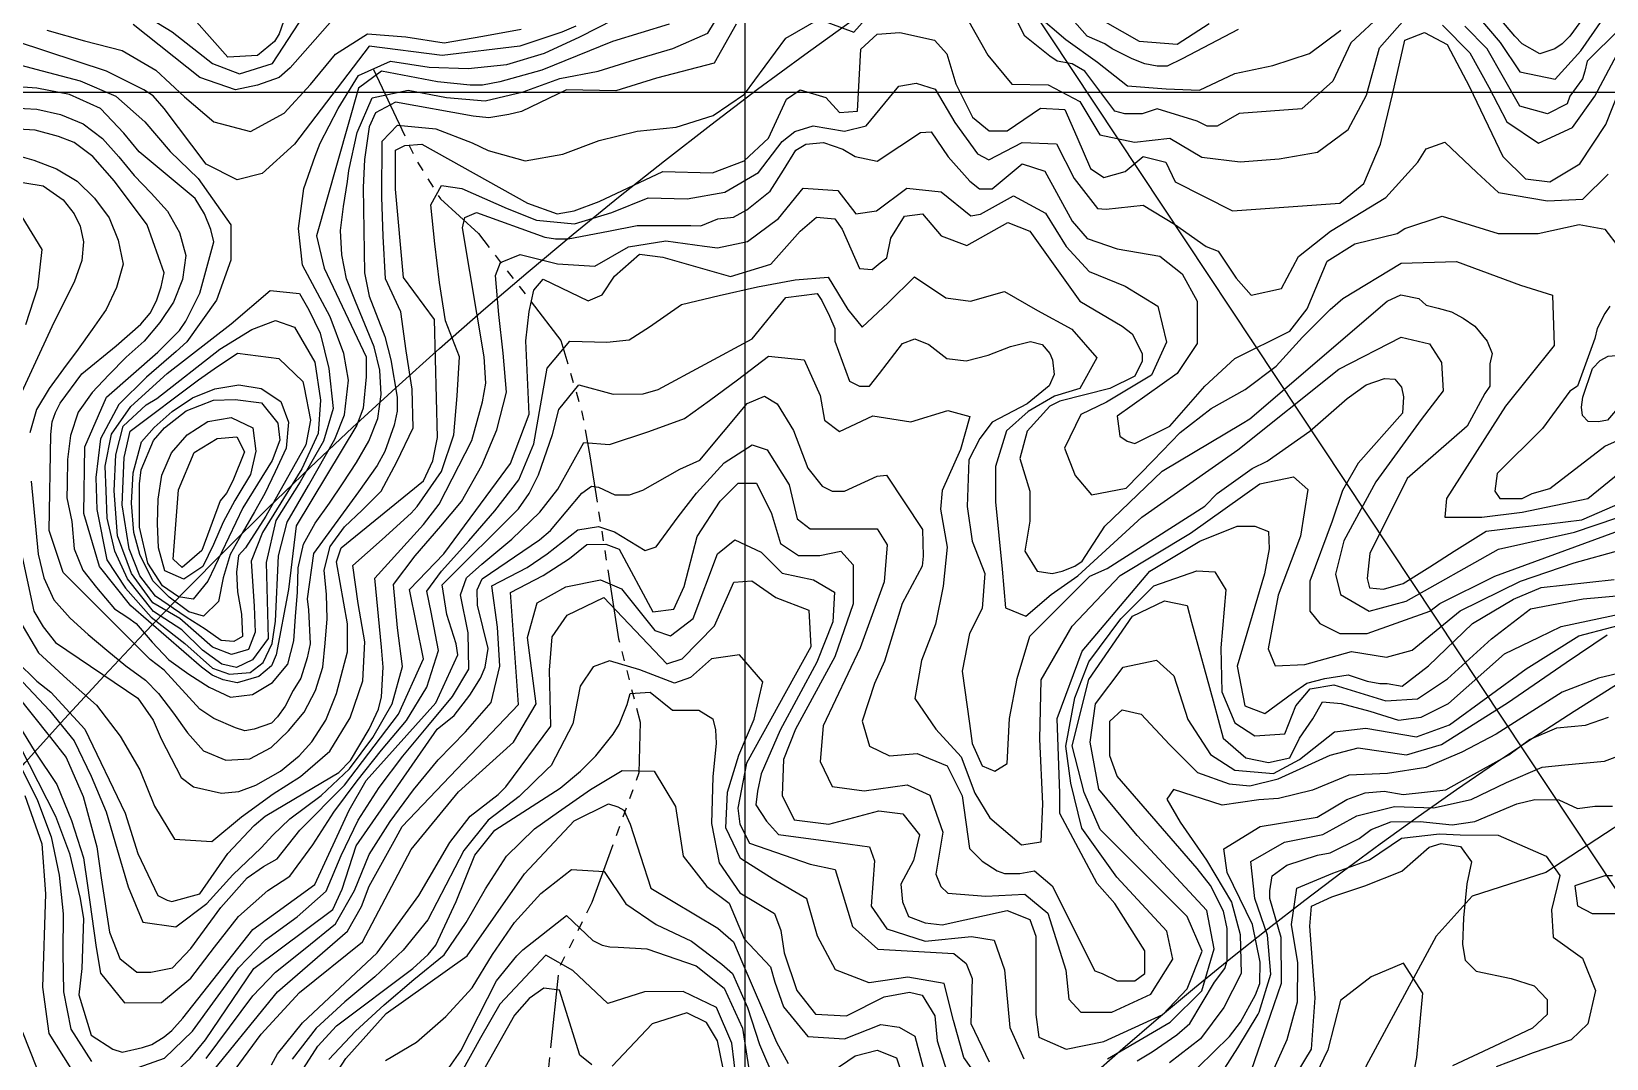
# Model space of a CAD drawing. Header units: millimetres. Extents: x 548366 to 1117317, y 7446967 to 14899125.
# Drawn here: x 550630 to 552242, y 7458426 to 7459477 of the extents above; entities that cross this region are included whole.
import ezdxf

# ---------------------------------------------------------------- set-up
doc = ezdxf.new("R2010")
doc.units = ezdxf.units.MM
doc.header["$MEASUREMENT"] = 0
doc.linetypes.add('RIO_PERIODICO', pattern=[5.8, 3, -0.4, 0.4, -0.4, 0.4, -0.4, 0.4, -0.4])
for name, color, linetype in [('CURVA_INTERMEDIÁRIA', 32, 'Continuous'), ('CURVA_MESTRA', 36, 'Continuous'), ('MALHA_TM', 8, 'Continuous'), ('RADIAIS', 222, 'Continuous'), ('RIO_PERIÓDICO', 4, 'RIO_PERIODICO'), ('RIO_PERMANENTE', 4, 'Continuous')]:
    doc.layers.add(name, color=color, linetype=linetype)

msp = doc.modelspace()

# ---------------------------------------------------------------- linework, layer by layer
at = {"layer": 'CURVA_INTERMEDIÁRIA'}
for points, elevation in [([(552013.2, 7459496.2), (551979.9, 7459465.4), (551961.6, 7459426.3), (551930, 7459398.1), (551865.9, 7459393.1), (551843.4, 7459380.2), (551833.1, 7459380.2), (551822.9, 7459385.3), (551782, 7459398.1), (551766.6, 7459393), (551748.7, 7459393), (551738.5, 7459395.5), (551707.8, 7459436.5), (551695, 7459444.1), (551679.6, 7459446.7), (551672, 7459451.8), (551646.4, 7459472.3), (551610, 7459544.6)], 520), ([(552237.4, 7459518.3), (552204.1, 7459472.3), (552196.4, 7459464.6), (552188.8, 7459459.5), (552173.4, 7459454.4), (552155.5, 7459464.6), (552147.8, 7459472.3), (552077.2, 7459555.9)], 540), ([(550610.7, 7459399.1), (550635.7, 7459397.5), (550660, 7459392), (550683.2, 7459382.7), (550702.8, 7459367.5), (550719.5, 7459348.9), (550735.4, 7459329.6), (550752.6, 7459311.5), (550769.6, 7459293.2), (550781.6, 7459271.4), (550788.2, 7459247.7), (550784.7, 7459223.2), (550775.5, 7459200), (550761.6, 7459179.4), (550745.6, 7459160.3), (550727, 7459143.6), (550709.6, 7459125.6), (550692.4, 7459107.5), (550678.1, 7459087.3), (550670.2, 7459063.6), (550667.2, 7459039), (550666.7, 7459013.7), (550666.5, 7458999.7), (550671.5, 7458975.6), (550674, 7458947.6), (550682.9, 7458925.7), (550696.7, 7458907.9), (550715.4, 7458886), (550729, 7458877.4), (550737.5, 7458871.1), (550753.9, 7458852.1), (550770.8, 7458833.9), (550791.2, 7458819.4), (550812.1, 7458805.8), (550834, 7458795.8), (550856.4, 7458798.4), (550876.9, 7458810.6), (550892.5, 7458829.5), (550898.6, 7458853.4), (550900.5, 7458878.3), (550902.4, 7458903.2), (550903.2, 7458928.2), (550908.5, 7458952.3), (550920.6, 7458974), (550935.3, 7458994.3), (550949.2, 7459015), (550962.8, 7459036), (550975.3, 7459057.6), (550984.5, 7459080.9), (550988, 7459105.5), (550986.7, 7459130.4), (550980.8, 7459154.5), (550971.5, 7459177.7), (550961.7, 7459200.7), (550952.5, 7459223.9), (550947.9, 7459248.4), (550946.6, 7459273.3), (550949.5, 7459298.1), (550953.5, 7459323.5), (550954.8, 7459334.9), (550963.5, 7459373.9), (550978.7, 7459409.3), (551015.5, 7459417), (551054.8, 7459409.7), (551094.5, 7459406.2), (551133.2, 7459415.3), (551170.7, 7459429.1), (551209.9, 7459436.6), (551248.1, 7459448.4), (551286.5, 7459459.8), (551322.2, 7459475.5), (551342.6, 7459509.5)], 530), ([(550740.1, 7459497.6), (550774.2, 7459476.8), (550815.4, 7459444.5), (550843.1, 7459433.8), (550876.8, 7459444.5), (550919.8, 7459510.5)], 590), ([(551864.9, 7459479.1), (551807.6, 7459449.3), (551792.2, 7459441.6), (551782, 7459441.6), (551769.2, 7459444.1), (551756.4, 7459449.3), (551735.9, 7459459.5), (551728.3, 7459464.6), (551710.3, 7459472.3), (551674.5, 7459513.2)], 540), ([(550630, 7459016.9), (550632.3, 7458992), (550634.6, 7458967.1), (550637, 7458942.2), (550643.1, 7458918), (550653, 7458895.3), (550669.8, 7458876.7), (550688.3, 7458859.9), (550707.5, 7458843.9), (550726.7, 7458827.9), (550746.8, 7458813), (550760.2, 7458799.3), (550775.5, 7458779.5), (550789.8, 7458759.1), (550806.3, 7458740.9), (550829.1, 7458731.2), (550853.7, 7458732.6), (550875.6, 7458744.1), (550893.4, 7458761.2), (550909.4, 7458780.3), (550920.8, 7458802.5), (550928.2, 7458826.3), (550930.8, 7458851.1), (550932.8, 7458875.9), (550932.1, 7458900.9), (550929.9, 7458925.7), (550936, 7458949.8), (550950.4, 7458970), (550968.5, 7458987.2), (550987.9, 7459006.5), (551004.2, 7459036.7), (551020.9, 7459071.3), (551019.8, 7459111), (551013.5, 7459150.4), (551008.1, 7459190), (550992.4, 7459224.1), (550990.1, 7459267.5), (550988.8, 7459307.4), (550989.1, 7459365), (551004.8, 7459381.1), (551044, 7459377.5), (551081.3, 7459363), (551097.5, 7459355.2), (551135.5, 7459344.6), (551173.8, 7459351.4), (551211.2, 7459365.5), (551250, 7459375), (551289.8, 7459379.2), (551327.8, 7459391.1), (551359.7, 7459413.1), (551402, 7459470.2), (551435.9, 7459489.8), (551471.7, 7459476.4), (551491.7, 7459498.8)], 510), ([(550953.6, 7459506.5), (550894.8, 7459439.8), (550883.6, 7459430.2), (550861.4, 7459422.3), (550839.1, 7459417.5), (550802.6, 7459430.2), (550734.3, 7459484.3)], 580), ([(551658.3, 7459494.9), (551688.6, 7459468.9), (551720.9, 7459445.7), (551751.7, 7459421.5), (551791.2, 7459418.4), (551825.4, 7459417.2), (551861.5, 7459434), (551900.4, 7459442.2), (551937.8, 7459454.7), (551969.8, 7459478.4)], 530), ([(552107, 7459496.3), (552132.9, 7459465.9), (552152.8, 7459435.8), (552189, 7459428.3), (552215.4, 7459457.3), (552237.9, 7459489.8)], 530), ([(551351.1, 7459484.7), (551328.6, 7459444.8), (551269.7, 7459429.5), (551228.1, 7459416.5), (551177.6, 7459417.5), (551131.5, 7459395.3), (551118.8, 7459392.1), (551098.2, 7459388.9), (551082.3, 7459390.5), (551002.8, 7459404.8), (550982.2, 7459393.7), (550975.8, 7459379.4), (550971, 7459346), (550969.5, 7459317.4), (550971, 7459230), (550975.8, 7459206.2), (550991.7, 7459164.8), (550998.1, 7459141), (551004.4, 7459102.9), (551004.4, 7459088.6), (551001.2, 7459074.3), (550991.7, 7459047.2), (550983.8, 7459032.9), (550964.7, 7459005.9), (550918.9, 7458942.8), (550912.2, 7458896.3), (550913.8, 7458885.1), (550915.4, 7458850.2), (550912.2, 7458835.9), (550905.9, 7458815.2), (550897.9, 7458802.5), (550890, 7458786.6), (550882, 7458775.5), (550875.7, 7458769.1), (550858.2, 7458762.8), (550848.7, 7458761.2), (550839.1, 7458764.4), (550816.9, 7458773.9), (550802.6, 7458783.4), (550766, 7458823.2), (550751.7, 7458834.3), (550662.7, 7458923.3), (550648.4, 7458966.2), (550650, 7459064.7), (550651.6, 7459077.4), (550654.8, 7459087), (550659.6, 7459096.5), (550681.8, 7459126.7), (550716.8, 7459155.3), (550742.2, 7459177.5), (550751.7, 7459188.7), (550758.1, 7459201.4), (550762.9, 7459215.7), (550766, 7459230), (550748.6, 7459279.3), (550715.2, 7459323.8), (550692.9, 7459349.2), (550673.9, 7459363.5), (550658, 7459369.8), (550634.1, 7459376.2), (550575.3, 7459379.4)], 520), ([(551282.7, 7459484.8), (551224.6, 7459466.8), (551152.5, 7459437.7), (551109.3, 7459425.5), (551091.8, 7459422.3), (551079.1, 7459422.3), (551045.7, 7459425.5), (550988.5, 7459436.6), (550964.7, 7459419.1), (550921.8, 7459268.1), (550929.7, 7459234.8), (550972.6, 7459144.2), (550972.6, 7459123.5), (550969.5, 7459091.7), (550963.1, 7459074.3), (550901.1, 7458971), (550893.2, 7458905.8), (550880.5, 7458839.1), (550875.7, 7458827.9), (550863, 7458816.8), (550840.7, 7458810.5), (550826.4, 7458813.6), (550815.3, 7458818.4), (550804.2, 7458826.3), (550732.1, 7458889.1), (550699.8, 7458929.5), (550683.7, 7458983.7), (550685, 7459052), (550707.2, 7459102.9), (550759.7, 7459148.9), (550781.9, 7459171.2), (550788.3, 7459180.7), (550802.6, 7459209.3), (550816.9, 7459261.8), (550813.7, 7459274.5), (550807.4, 7459290.4), (550797.8, 7459306.3), (550740.6, 7459353.9), (550724.7, 7459373), (550700.9, 7459398.4), (550669.1, 7459412.7), (550635.7, 7459419.1), (550611.9, 7459420.7)], 540), ([(551187.2, 7459482.7), (551172.9, 7459476.3), (551130, 7459462), (551050.5, 7459452.5), (550975.8, 7459462), (550899.5, 7459361.9), (550866.2, 7459331.7), (550840.7, 7459325.3), (550808.9, 7459341.2), (550766, 7459398.4), (550754.9, 7459411.2), (550745.4, 7459417.5), (550707.2, 7459436.6), (550615.1, 7459466.8)], 560), ([(550646, 7459478.4), (550684.5, 7459467.7), (550723.2, 7459457.6), (550757.4, 7459437.5), (550786.7, 7459410.4), (550817, 7459384.5), (550854.5, 7459374.9), (550888.9, 7459393.4), (550915.9, 7459422.8), (550941.2, 7459453.8), (550974.1, 7459474.6), (551013.2, 7459471.6), (551052.6, 7459465.4), (551092, 7459472.4), (551131.4, 7459479.5)], 570), ([(551589.4, 7459487.5), (551608.7, 7459452.8), (551633.1, 7459423.2), (551670.5, 7459422.6), (551702.9, 7459405.6), (551723.3, 7459371.2), (551758.6, 7459363.8), (551794.8, 7459367.8), (551827.6, 7459348.5), (551866.8, 7459343.7), (551906.7, 7459346.7), (551945.8, 7459353.5), (551977.3, 7459376.9), (551996.1, 7459412), (552009.3, 7459460.5), (552035.2, 7459489.7)], 510), ([(552074, 7459483.5), (552101.7, 7459455.2), (552121.3, 7459420.3), (552139.8, 7459384.8), (552172.1, 7459362.7), (552207, 7459378.8), (552229.7, 7459411.1), (552255.4, 7459458.9)], 510), ([(552255.3, 7459480), (552222, 7459446.7), (552219.5, 7459436.5), (552216.9, 7459428.8), (552204.1, 7459410.9), (552201.5, 7459403.2), (552181.1, 7459393), (552152.9, 7459400.7), (552119.7, 7459459.5), (552096.7, 7459482.5)], 520), ([(550617.5, 7458875.1), (550637.5, 7458841.1), (550666.8, 7458814), (550696.7, 7458787.4), (550721.2, 7458755.8), (550741.2, 7458721.3), (550756, 7458684.2), (550776.6, 7458650.5), (550814.9, 7458647.9), (550845.3, 7458673.3), (550877.4, 7458696.9), (550905.5, 7458714.5), (550935.6, 7458740.6), (550956.3, 7458774.7), (550969.3, 7458812.4), (550971.4, 7458852.2), (550964.4, 7458891.5), (550959.2, 7458930.4), (550989, 7458957.2), (551018.6, 7458984), (551024.8, 7458990.9), (551049.9, 7459026.7), (551062.5, 7459064.4), (551065.9, 7459104.3), (551068.1, 7459144.2), (551054, 7459181), (551047.7, 7459220.2), (551042.8, 7459259.9), (551039, 7459299.7), (551049.9, 7459319.4), (551070.6, 7459316.5), (551116.9, 7459295.8), (551146.9, 7459283.9), (551185.7, 7459280.4), (551224, 7459291.9), (551261.2, 7459306.7), (551301, 7459305.9), (551339.8, 7459312.7), (551374, 7459332.8), (551398.2, 7459364.5), (551411.2, 7459374.6), (551430.1, 7459380.7), (551462.1, 7459375.1), (551484.1, 7459380.7), (551517.6, 7459421), (551535.4, 7459424.3), (551554.8, 7459418.2), (551574.9, 7459384), (551598, 7459351.8), (551609.6, 7459345.9), (551643.7, 7459363.4), (551678.9, 7459362.2), (551696.9, 7459326.5), (551721, 7459296.1), (551729.6, 7459295.2), (551767.7, 7459299.5), (551799.5, 7459279.8), (551832.1, 7459256.9), (551844.2, 7459252.3), (551862.7, 7459224.5), (551878.2, 7459207.3), (551909.2, 7459214.2), (551926.4, 7459246.9), (551959.1, 7459272.7), (552016, 7459307.1), (552048.7, 7459343.3), (552057.3, 7459357), (552076.2, 7459363.9), (552108.9, 7459332.9), (552131.3, 7459312.3), (552181.2, 7459303.7), (552217.4, 7459305.4), (552243.2, 7459331.2)], 490), ([(550615.1, 7458832.7), (550635.7, 7458812), (550650, 7458800.9), (550685, 7458762.8), (550726.3, 7458677), (550739, 7458635.7), (550759.7, 7458592.7), (550769.2, 7458588), (550774, 7458586.4), (550802.6, 7458594.3), (550831.2, 7458635.7), (550858.2, 7458664.3), (550869.3, 7458673.8), (550928.1, 7458708.8), (550944.8, 7458718.7), (550956.7, 7458731), (550975.8, 7458762.8), (550985.3, 7458783.4), (550988.5, 7458796.2), (550990.1, 7458826.3), (550988.5, 7458847), (550981.5, 7458917.7), (551031.4, 7458972.5), (551047.3, 7458993.2), (551080.7, 7459058.4), (551091.8, 7459098.1), (551095, 7459117.2), (551093.4, 7459144.2), (551071.2, 7459276.1), (551073.8, 7459286.6), (551085.5, 7459292), (551155.4, 7459266.5), (551166.5, 7459265), (551179.2, 7459265), (551220.5, 7459272.9), (551250.1, 7459278.6), (551304.9, 7459278.4), (551315.1, 7459278.3), (551332.4, 7459285.2), (551348.6, 7459287.2), (551362.3, 7459294.5), (551386.1, 7459313.6), (551399.6, 7459335.1), (551412.4, 7459355.6), (551422.4, 7459361.8), (551440.5, 7459363.5), (551460.4, 7459356.7), (551472.9, 7459349.3), (551495.4, 7459344.4), (551518.5, 7459359.7), (551539.8, 7459373.9), (551550.6, 7459374.5), (551568.2, 7459349), (551590.4, 7459324), (551600.3, 7459316.2), (551613.1, 7459316.2), (551643.8, 7459341.8), (551666.9, 7459334.1), (551695, 7459283), (551710.3, 7459265.1), (551741, 7459254.8), (551784.5, 7459247.2), (551807.6, 7459229.2), (551822.9, 7459201.1), (551822.9, 7459157.6), (551802.4, 7459126.9), (551741, 7459083.4), (551743.6, 7459063), (551751.3, 7459057.8), (551759, 7459055.3), (551794.8, 7459073.2), (551830.6, 7459114.1), (551861.3, 7459142.3), (551917.6, 7459170.4), (551935.5, 7459193.4), (551955.9, 7459242), (551984.1, 7459259.9), (552027.6, 7459270.2), (552035.3, 7459275.3), (552073.6, 7459288.1), (552130.7, 7459270.3), (552171.7, 7459270.3), (552213.7, 7459279.4), (552239.9, 7459274.9), (552254.6, 7459255.6)], 480), ([(550608.7, 7459352.4), (550632.7, 7459345.5), (550656, 7459336.6), (550677, 7459323.8), (550694.8, 7459306.5), (550709.8, 7459286.5), (550719, 7459263.4), (550724.1, 7459239.1), (550717.4, 7459215.1), (550706.6, 7459192.6), (550692.5, 7459172.1), (550678, 7459151.8), (550663.1, 7459131.8), (550648.5, 7459111.6), (550635.6, 7459090.1), (550628.5, 7459066.4)], 510), ([(550621.6, 7458811.2), (550648.9, 7458782), (550673.8, 7458751), (550691.2, 7458715), (550706.7, 7458678.2), (550717.8, 7458639.8), (550729.2, 7458601.5), (550744.2, 7458565.5), (550778.1, 7458560.6), (550809.6, 7458584.4), (550836.4, 7458614), (550865.2, 7458641.5), (550877.3, 7458654.6), (550894.6, 7458671.1), (550926.7, 7458694.9), (550955.7, 7458722.3), (550979.5, 7458754.4), (550999.2, 7458789), (551009.9, 7458827.1), (551004.6, 7458866.7), (551000.7, 7458911.2), (551022.9, 7458940.4), (551049, 7458970.8), (551070.2, 7458996.1), (551091.1, 7459032.7), (551106.3, 7459069.5), (551116.4, 7459107.9), (551113, 7459147.7), (551108.4, 7459187.5), (551105, 7459227.3), (551110.1, 7459240.7), (551130.1, 7459249), (551168.3, 7459239.2), (551206.8, 7459236.9), (551241.1, 7459256.6), (551279.4, 7459263), (551318.9, 7459257.3), (551332, 7459255.8), (551362.9, 7459262.2), (551394.6, 7459285.7), (551419.9, 7459316.6), (551455.3, 7459314.3), (551473.6, 7459290.4), (551494.9, 7459293.6), (551525.8, 7459316.7), (551560.8, 7459313.1), (551591.2, 7459288.3), (551601.1, 7459290.3), (551634.9, 7459308.8), (551667.6, 7459291.1), (551688.7, 7459257.1), (551712.3, 7459231.4), (551749.3, 7459216.4), (551782.6, 7459196), (551791.5, 7459159.1), (551776, 7459125.5), (551730.2, 7459097.7), (551703.7, 7459085), (551687.1, 7459050.5), (551698.2, 7459022.7), (551714.9, 7459002.9), (551750.1, 7459009.6), (551777.9, 7459037.9), (551805.5, 7459066.8), (551837.1, 7459091.2), (551872, 7459110.7), (551903.8, 7459134.5), (551930.5, 7459164.4), (551958.8, 7459192.4), (551972, 7459203.7), (552031.4, 7459240), (552088.3, 7459241.7), (552153.7, 7459217.6), (552186.4, 7459207.3), (552188.1, 7459155.6), (552138.2, 7459093.7), (552077.9, 7458999), (552076.2, 7458980), (552114.1, 7458980), (552155.4, 7458985.2), (552222.5, 7458999), (552287.9, 7459052.3)], 470), ([(550613.7, 7458799.8), (550649.6, 7458754.5), (550665.8, 7458733.9), (550683.3, 7458694), (550697, 7458642.4), (550701.7, 7458610.8), (550710.1, 7458555.1), (550720.7, 7458528.3), (550738.1, 7458514.1), (550752.3, 7458514.1), (550774.4, 7458518.8), (550793.4, 7458538.3), (550823.9, 7458580.4), (550850.8, 7458610.9), (550867.7, 7458622.5), (550881.6, 7458630.2), (550904.8, 7458659.7), (550950.4, 7458705.5), (551005.8, 7458778.2), (551031.2, 7458834.8), (551017.1, 7458905.8), (551052.1, 7458942.4), (551106.1, 7459015.5), (551120.5, 7459035), (551139.5, 7459085.4), (551136.2, 7459160.5), (551139.5, 7459190.5), (551144.3, 7459212.5), (551153.8, 7459223.6), (551199.9, 7459201.4), (551214.2, 7459207.7), (551226.9, 7459226.8), (551252.3, 7459249.1), (551276.2, 7459246), (551345.3, 7459226.2), (551386.6, 7459239.1), (551416.7, 7459272.6), (551433.3, 7459287), (551452, 7459285.4), (551459.7, 7459274.7), (551477.5, 7459234.4), (551490.4, 7459233.6), (551498.7, 7459240.3), (551505.2, 7459245.6), (551509.5, 7459265.6), (551523.6, 7459288.1), (551541.7, 7459290.4), (551561.1, 7459267.9), (551587.3, 7459258), (551629.2, 7459281.5), (551651.7, 7459272.6), (551702.7, 7459201.1), (551746.2, 7459175.5), (551756.4, 7459167.8), (551766.6, 7459147.4), (551766.6, 7459139.7), (551759, 7459124.4), (551733.4, 7459111.6), (551682.2, 7459098.8), (551672, 7459093.7), (551648.9, 7459068.1), (551641.3, 7459039.9), (551651.5, 7459006.7), (551651.5, 7458976), (551646.4, 7458945.3), (551659.2, 7458924.8), (551674.5, 7458922.2), (551684.8, 7458924.8), (551697.6, 7458929.9), (551705.2, 7458935), (551728.3, 7458970.9), (551787.1, 7459027.1), (551869, 7459075.7), (551876.9, 7459080.5), (552017.3, 7459201.1), (552031.3, 7459207.5), (552049.7, 7459203.7), (552057.1, 7459197), (552069.3, 7459193.9), (552083.2, 7459190.3), (552095.1, 7459183.8), (552106.9, 7459175.5), (552119.7, 7459160.2), (552124.8, 7459147.4), (552122.2, 7459137.1), (552122.2, 7459114.1), (552117.1, 7459106.4), (552099.2, 7459073.2), (552037.8, 7459019.5), (551999.4, 7458942.7), (551996.9, 7458917.1), (551999, 7458907.7), (552013.5, 7458906.2), (552033.6, 7458912.1), (552060.9, 7458929.3), (552085.7, 7458945), (552118.6, 7458965.7), (552146.5, 7458969), (552182.9, 7458973.3), (552216.5, 7458977.3), (552257.9, 7458995.3)], 460), ([(550620.6, 7459287.3), (550641, 7459254.1), (550636.6, 7459214.8), (550624.2, 7459176.8)], 490), ([(550573.8, 7458832.7), (550654.8, 7458673.8), (550669.1, 7458635.7), (550680.2, 7458589.6), (550683.4, 7458568.9), (550681.8, 7458518.1), (550678.6, 7458491), (550691.4, 7458449.7), (550713.6, 7458435.4), (550723.1, 7458432.2), (550743.8, 7458437), (550753.3, 7458440.2), (550766, 7458448.1), (550774, 7458454.5), (550785.1, 7458467.2), (550856.6, 7458557.8), (550920.2, 7458603.9), (550955.2, 7458680.1), (550972.6, 7458710.3), (551044.1, 7458789.8), (551066.4, 7458839.1), (551064.8, 7458850.2), (551055.3, 7458880.4), (551050.5, 7458910.6), (551128.4, 7458988.4), (551139.5, 7459004.3), (551149, 7459023.4), (551163.3, 7459064.7), (551169.7, 7459090.1), (551190.3, 7459115.6), (551225.3, 7459106), (551256, 7459106.1), (551271.6, 7459110.7), (551367.5, 7459162.6), (551402.2, 7459204.9), (551434, 7459208.8), (551438.8, 7459201.6), (551446.8, 7459185.8), (551452, 7459173), (551452, 7459160.2), (551467.3, 7459119.2), (551477.5, 7459114.1), (551487.8, 7459114.1), (551498, 7459126.9), (551521.4, 7459157.7), (551533.9, 7459162.5), (551548.4, 7459156.8), (551566.7, 7459142.3), (551586.5, 7459139.9), (551609.1, 7459145.7), (551631.8, 7459154.8), (551652.3, 7459159.7), (551664.3, 7459156.8), (551672, 7459147.6), (551674.9, 7459140.9), (551676.4, 7459125.9), (551671.6, 7459114.4), (551648.9, 7459096.1), (551613.2, 7459077.3), (551600.6, 7459060.5), (551589.2, 7459038.8), (551587.7, 7458990.9), (551592.7, 7458955.5), (551605.5, 7458922.2), (551602.9, 7458886.4), (551590.1, 7458860.8), (551582.4, 7458822.5), (551590.1, 7458768.7), (551592.7, 7458748.3), (551602.9, 7458725.3), (551615.7, 7458720.1), (551628.5, 7458727.8), (551631, 7458773.9), (551638.7, 7458814.8), (551651.5, 7458858.3), (551712.9, 7458919.7), (551730.8, 7458927.4), (551830.6, 7458991.3), (551843.4, 7459004.1), (551879.2, 7459029.7), (551894.5, 7459037.4), (551938, 7459068.1), (551976.4, 7459101.3), (551995.8, 7459115.5), (552014.6, 7459121.8), (552025.2, 7459121.3), (552032, 7459113.1), (552033.9, 7459103), (552032.9, 7459086.6), (551987.6, 7459035.1), (551971.5, 7459007.2), (551961.1, 7458976), (551938, 7458914.6), (551938, 7458883.9), (551948.3, 7458871.1), (551968.7, 7458860.8), (551996.9, 7458860.8), (552060.8, 7458883.9), (552071.1, 7458891.5), (552127.4, 7458919.7), (552280.9, 7458976)], 440), ([(552245, 7459196), (552239.9, 7459188.3), (552232.2, 7459173), (552229.7, 7459162.7), (552211.8, 7459114.1), (552204.1, 7459109), (552176, 7459070.6), (552129.9, 7459024.6), (552127.4, 7459006.7), (552132.5, 7458999), (552155.5, 7458999), (552165.7, 7459004.1), (552183.6, 7459009.2), (552239.9, 7459052.7), (552262.9, 7459063)], 480), ([(550729, 7458413), (550766.3, 7458426.2), (550794.9, 7458453.9), (550818.6, 7458486.2), (550842.2, 7458518.5), (550869.7, 7458547.3), (550902, 7458571), (550931.7, 7458597), (550947.2, 7458633.8), (550964.4, 7458669.8), (550986, 7458703.4), (551010.2, 7458735.3), (551035.9, 7458765.9), (551061.1, 7458796.5), (551077.8, 7458824.5), (551077.2, 7458861.4), (551069.2, 7458900.4), (551075.3, 7458917.8), (551090.9, 7458932), (551121.7, 7458957.6), (551150.4, 7458985.2), (551168.9, 7459008.5), (551195.4, 7459056.5), (551221.8, 7459054.5), (551261.9, 7459067.8), (551298.4, 7459081.1), (551324, 7459099.5), (551352.7, 7459120.4), (551384.2, 7459144.9), (551420.7, 7459140.9), (551437.1, 7459104.5), (551441.7, 7459079.2), (551456.8, 7459067.8), (551491.2, 7459083.7), (551529.8, 7459077.5), (551567.9, 7459089), (551590.3, 7459082.9), (551580.9, 7459049.1), (551562.1, 7459007.2), (551560.4, 7458988), (551567.2, 7458949.1), (551562.9, 7458909.4), (551555.2, 7458870.3), (551541, 7458833.1), (551534.1, 7458794.2), (551555.4, 7458762.9), (551581.3, 7458734.6), (551595.3, 7458697.3), (551610.7, 7458672.2), (551643.1, 7458644.7), (551663.3, 7458647.5), (551664.8, 7458686.5), (551661.9, 7458752.8), (551663.3, 7458813.4), (551695, 7458868.3), (551744.1, 7458920.2), (551816.2, 7458963.5), (551886.9, 7459014), (551921.5, 7459021.2), (551936, 7459008.2), (551928.7, 7458960.6), (551905.7, 7458900), (551895.6, 7458845.2), (551902.8, 7458827.9), (551933.1, 7458829.3), (551980.7, 7458842.3), (552016.7, 7458836.5), (552042.7, 7458843.7), (552091.8, 7458884.1), (552153.8, 7458914.4), (552208.6, 7458933.2), (552255.1, 7458946.2)], 430), ([(550771.9, 7458406.8), (550792.5, 7458425.9), (550808.4, 7458445), (550857.7, 7458518.1), (550938.7, 7458578.4), (550948.3, 7458599.1), (550962.6, 7458643.6), (551045.2, 7458762.8), (551062.7, 7458777.1), (551078.6, 7458797.7), (551089.7, 7458815.2), (551094.5, 7458826.3), (551097.6, 7458845.4), (551086.5, 7458889.9), (551086.3, 7458905.7), (551091.3, 7458916.9), (551150.1, 7458956.7), (551161.2, 7458966.2), (551193.4, 7459004.7), (551203.2, 7459011.7), (551210.5, 7459010.7), (551227, 7459002.7), (551242.2, 7459002.7), (551255.7, 7459007.7), (551293.7, 7459029.2), (551313.9, 7459038.3), (551362.4, 7459096.2), (551380.3, 7459103.9), (551393.1, 7459096.1), (551410, 7459068.7), (551424.5, 7459030.2), (551439.2, 7459011.8), (551449.4, 7459006.7), (551462.2, 7459006.7), (551495.4, 7459022), (551504.9, 7459023), (551541.9, 7458967.5), (551542.7, 7458940.2), (551541.5, 7458929.9), (551521, 7458891.5), (551503.1, 7458832.7), (551492.9, 7458809.7), (551480.1, 7458771.3), (551487.8, 7458745.7), (551508.2, 7458735.5), (551536.4, 7458738), (551567.1, 7458725.3), (551582.4, 7458694.6), (551590.1, 7458640.8), (551602.9, 7458628), (551618.2, 7458617.8), (551625.9, 7458615.2), (551641.3, 7458615.2), (551656.6, 7458617.8), (551674.5, 7458602.5), (551718, 7458515.5), (551725.7, 7458512.9), (551741, 7458505.2), (551759, 7458505.2), (551769.2, 7458512.9), (551769.2, 7458535.9), (551738.5, 7458584.5), (551720.6, 7458605), (551682.2, 7458676.6), (551682.2, 7458697.1), (551679.6, 7458773.9), (551705.2, 7458842.9), (551774.3, 7458924.8), (551825.5, 7458955.5), (551863.8, 7458970.9), (551881.8, 7458970.9), (551895.8, 7458965.2), (551896.6, 7458947.6), (551891.8, 7458921.9), (551863.8, 7458827.6), (551871.5, 7458786.7), (551892, 7458779), (551920.5, 7458799.8), (551934.9, 7458810.1), (551953.4, 7458814.8), (551977.4, 7458818.6), (551996.9, 7458812.2), (552009.7, 7458809.7), (552017.3, 7458809.7), (552032.7, 7458807.1), (552059.6, 7458827.7), (552104.7, 7458871.1), (552146.5, 7458896), (552174.7, 7458908), (552249.5, 7458916.1)], 420), ([(550809.1, 7458425.7), (550832.8, 7458457.9), (550856.8, 7458489.9), (550879.9, 7458514.2), (550910.2, 7458538.5), (550941.3, 7458563.6), (550960.7, 7458597.9), (550975.8, 7458634.8), (550997.4, 7458668.4), (551021.1, 7458700.7), (551046.3, 7458731.7), (551074.4, 7458760.2), (551100.7, 7458790.2), (551109.3, 7458827.6), (551107.2, 7458867.4), (551101.3, 7458909.8), (551137.4, 7458928.3), (551157.9, 7458942.3), (551189.1, 7458967), (551210.4, 7458970.5), (551226.8, 7458965.1), (551258, 7458945.8), (551269.4, 7458949.6), (551291.9, 7458980.3), (551310.5, 7459004.5), (551339, 7459035.6), (551367.7, 7459054), (551383, 7459048.9), (551405.5, 7459013.1), (551413.7, 7458978.3), (551427, 7458968), (551461.8, 7458968), (551495.5, 7458968), (551505.8, 7458951.7), (551502.7, 7458913.8), (551478.2, 7458846.3), (551440.3, 7458766.5), (551437.2, 7458729.7), (551449.5, 7458704.1), (551482.2, 7458700), (551526.2, 7458706.1), (551549.3, 7458695.4), (551562.6, 7458657.5), (551555.4, 7458614.5), (551560.6, 7458602), (551567.7, 7458595.1), (551606.6, 7458592), (551646.5, 7458594.1), (551670, 7458574.6), (551688.4, 7458516.3), (551691.5, 7458486.7), (551703.8, 7458473.3), (551735.5, 7458473.3), (551775.4, 7458491.8), (551797.9, 7458527.6), (551791.8, 7458556.2), (551740.6, 7458611.5), (551704.8, 7458661.6), (551693.5, 7458707.7), (551688.4, 7458745.5), (551697.6, 7458795.1), (551711.9, 7458832), (551744.7, 7458876), (551778.5, 7458909.7), (551822.4, 7458925.1), (551840.9, 7458924.1), (551852.1, 7458905.6), (551847, 7458846.3), (551848, 7458801.3), (551861.3, 7458769.6), (551881.8, 7458756.3), (551912.5, 7458758.3), (551923.7, 7458786.9), (551938.5, 7458804.3), (551962.6, 7458808.4), (552015.8, 7458792.1), (552048.1, 7458794.1), (552078.8, 7458814.6), (552123.8, 7458855.5), (552163.7, 7458886.2), (552217.9, 7458896.4), (552259.7, 7458900.2)], 410), ([(550820.7, 7458389.9), (550865.3, 7458450.6), (550904.6, 7458493.4), (550968.9, 7458545.2), (551018.8, 7458639.8), (551067.1, 7458698.7), (551123.3, 7458749.6), (551146.5, 7458788.9), (551137.6, 7458856.7), (551147.7, 7458892.2), (551176.8, 7458908.5), (551212.5, 7458915.7), (551234, 7458906.7), (551267.9, 7458863.9), (551284, 7458858.5), (551307.2, 7458876.4), (551332.2, 7458942.4), (551350, 7458956.7), (551376.8, 7458944.2), (551398.2, 7458922.8), (551430.3, 7458915.7), (551451.8, 7458903.2), (551450, 7458872.8), (551433.9, 7458831.7), (551396.4, 7458762.1), (551376.7, 7458717.4), (551372.9, 7458699.6), (551371.4, 7458685.4), (551382.1, 7458668.8), (551394.6, 7458655), (551448.2, 7458647.9), (551487.5, 7458642.5), (551492.8, 7458628.2), (551489.3, 7458581.8), (551505.3, 7458558.6), (551544.6, 7458546.1), (551591.9, 7458550.6), (551615.1, 7458547), (551625.8, 7458516.7), (551631.2, 7458457.7), (551645.5, 7458425.6)], 390), ([(550875.7, 7458419.5), (550882, 7458430.7), (550907.5, 7458462.4), (550983.8, 7458533.9), (551026.7, 7458592.7), (551058.4, 7458646.8), (551079.1, 7458673.8), (551107.7, 7458696), (551115.7, 7458704), (551161.7, 7458766), (551160.1, 7458823.2), (551163, 7458857.6), (551178.4, 7458879.6), (551215.8, 7458897.9), (551280.4, 7458829.9), (551296, 7458835.1), (551329.1, 7458868.9), (551348.7, 7458913.5), (551367.3, 7458914.9), (551391.9, 7458897.7), (551425.7, 7458884.8), (551427.6, 7458847.3), (551361.7, 7458728.3), (551353.1, 7458682.1), (551355, 7458665.6), (551365, 7458646.3), (551427.1, 7458624.9), (551452.4, 7458619.4), (551470.2, 7458561), (551496, 7458537.7), (551574, 7458533.2), (551586.6, 7458523.1), (551592.7, 7458507.8), (551591.3, 7458461.6), (551610, 7458422.5)], 380), ([(551731.2, 7458425.6), (551795.4, 7458463.1), (551827.6, 7458495.2), (551840.1, 7458538.1), (551832.9, 7458577.3), (551761.5, 7458654.1), (551722.2, 7458701.4), (551713.3, 7458749.6), (551718.7, 7458788.9), (551747.2, 7458826.4), (551781.1, 7458833.5), (551799, 7458817.5), (551813.3, 7458772.8), (551836.5, 7458737.1), (551861.5, 7458721.1), (551900.8, 7458717.5), (551927.5, 7458731.8), (551963.2, 7458760.3), (551995.4, 7458763.9), (552047.1, 7458755), (552081.1, 7458767.5), (552159.6, 7458824.6), (552213.2, 7458858.5), (552281, 7458876.4)], 390), ([(551761.5, 7458423.4), (551776.8, 7458432.7), (551802.2, 7458449.9), (551815.2, 7458461.7), (551840.6, 7458504), (551851.1, 7458518), (551853.6, 7458525.7), (551853.6, 7458559), (551849.7, 7458576.7), (551836.6, 7458603), (551822.9, 7458620.4), (551741, 7458715), (551733.4, 7458735.5), (551733.4, 7458771.3), (551746.1, 7458782.8), (551765.7, 7458778.2), (551794.6, 7458747.1), (551823.1, 7458718.6), (551855.5, 7458707), (551876.6, 7458704.8), (551905.6, 7458712), (551958.8, 7458736.3), (551987.6, 7458743.9), (552037.1, 7458736.7), (552072.9, 7458747.1), (552140.4, 7458789.8), (552200.5, 7458831.3), (552242.2, 7458859.5)], 380), ([(551606.7, 7458395), (551584.3, 7458426.8), (551573.5, 7458464.8), (551564.1, 7458502.7), (551526.7, 7458509.2), (551487.4, 7458503.2), (551452.7, 7458516.7), (551434.3, 7458551.1), (551423.4, 7458589.2), (551389.2, 7458609.5), (551355.5, 7458630.4), (551340.7, 7458661.9), (551342.5, 7458698.4), (551353.8, 7458736.5), (551369.8, 7458773.2), (551378.5, 7458811.4), (551354.7, 7458838.9), (551325.9, 7458834.8), (551304.5, 7458815.9), (551288.1, 7458810.2), (551252.8, 7458823.6), (551221.5, 7458833), (551205.1, 7458826.6), (551191.6, 7458807.1), (551184.2, 7458768.4), (551162, 7458725.7), (551157.9, 7458721.9), (551129.1, 7458694.2), (551097.4, 7458669.8), (551072.7, 7458638.8), (551054.3, 7458603.4), (551035.7, 7458567.9), (551010.5, 7458536.9), (550981.5, 7458509.6), (550950.9, 7458483.9), (550921.5, 7458456.8), (550897.1, 7458425.2)], 370), ([(552272.3, 7458824.3), (552233.4, 7458815.3), (552196.3, 7458800.8), (552162.4, 7458779.4), (552128.7, 7458758), (552093.5, 7458739.3), (552056.8, 7458723.7), (552017.6, 7458717.5), (551978, 7458716), (551940.9, 7458700.5), (551906.2, 7458691.9), (551886.1, 7458690.6), (551848.5, 7458685.2), (551798.8, 7458701.3), (551791.8, 7458691.3), (551805.6, 7458667.8), (551832.4, 7458628.9), (551857.9, 7458585.9), (551867, 7458552.6), (551868, 7458513), (551850, 7458477.9), (551826.1, 7458446), (551794.7, 7458421.4)], 370), ([(550869.3, 7458354.4), (550923.4, 7458438.6), (550942.4, 7458459.3), (551020.3, 7458518.1), (551036.2, 7458532.4), (551044.1, 7458541.9), (551064.8, 7458586.4), (551083.9, 7458634.1), (551104.5, 7458659.5), (551171.3, 7458702.4), (551191.9, 7458719.9), (551207.8, 7458735.8), (551225.3, 7458758), (551231.7, 7458767.6), (551239.6, 7458788.2), (551242.8, 7458799.3), (551263.1, 7458800.8), (551286.2, 7458782.5), (551313, 7458782.5), (551327.2, 7458773.4), (551330, 7458762.4), (551330.8, 7458748.7), (551327.5, 7458714), (551325.9, 7458666.4), (551334, 7458626), (551355, 7458595.4), (551390.5, 7458574.4), (551397, 7458556.7), (551400.2, 7458534.1), (551413.2, 7458495.3), (551432.5, 7458471.1), (551464.1, 7458469.5), (551502.8, 7458488.9), (551528.7, 7458493.7), (551541.6, 7458490.5), (551554.5, 7458469.5), (551556.8, 7458443.8), (551572.2, 7458395.2)], 360), ([(551823.8, 7458416.9), (551856, 7458448.4), (551867.2, 7458463), (551882.5, 7458490.9), (551886.9, 7458502.7), (551887.3, 7458524.4), (551879.3, 7458563.1), (551853.4, 7458616.4), (551850.2, 7458640.6), (551887.2, 7458663.4), (551945.5, 7458672.8), (551976.1, 7458691), (551994.8, 7458697.8), (552014.2, 7458699.5), (552033.6, 7458696.2), (552077.2, 7458700.7), (552099.8, 7458713.6), (552141.8, 7458736.6), (552163, 7458752.5), (552190.9, 7458764.2), (552220.2, 7458767.2), (552243.6, 7458775.3)], 360), ([(550618.7, 7458725.8), (550636.4, 7458689.9), (550650.6, 7458652.6), (550658.6, 7458613.5), (550662.7, 7458573.9), (550662.5, 7458533.9), (550663, 7458494), (550670.7, 7458455.7), (550691.6, 7458422.9)], 430), ([(550623.6, 7458695.1), (550640.9, 7458645.5), (550644.7, 7458594.3), (550641.6, 7458499), (550647.9, 7458451.3), (550678.1, 7458403.6)], 420), ([(551872.3, 7458396.2), (551897.9, 7458470.3), (551909.2, 7458502.9), (551908.9, 7458549.8), (551897.1, 7458589.7), (551897.1, 7458597.3), (551899.7, 7458612.7), (551914.5, 7458623.6), (551945.9, 7458634), (551958.9, 7458636.4), (551988.6, 7458650.9), (552000.7, 7458660.3), (552020.9, 7458668), (552051.1, 7458668.6), (552083.7, 7458665.1), (552106.8, 7458668.6), (552150, 7458686.4), (552168.4, 7458691.1), (552192.7, 7458690.5), (552211.8, 7458681.8), (552229.7, 7458684.3), (552247.6, 7458684.3)], 340), ([(550937.7, 7458403.6), (550952, 7458425.9), (550993.3, 7458472), (551075.9, 7458530.8), (551134.7, 7458615), (551185.6, 7458669), (551220.5, 7458686.5), (551230.1, 7458683.3), (551236.4, 7458680.1), (551242.8, 7458665.8), (551263.8, 7458600.2), (551332.6, 7458559.3), (551348.4, 7458545.4), (551358, 7458522.9), (551378.2, 7458475.9), (551392.4, 7458442.7), (551404.3, 7458420.8)], 340), ([(551898.7, 7458408.9), (551915, 7458445.4), (551925.4, 7458483.7), (551925.8, 7458523.6), (551919.4, 7458563.1), (551924.9, 7458600.1), (551961.6, 7458615.5), (551999.1, 7458629.1), (552031.9, 7458651.5), (552070.9, 7458655.9), (552092, 7458654.9), (552130.8, 7458654.3), (552179.9, 7458632.9), (552193.8, 7458613.1), (552185.3, 7458577.9), (552187.1, 7458550), (552216.9, 7458528.5), (552230.5, 7458495.3), (552222.6, 7458461.4), (552205.4, 7458445.1), (552166.5, 7458431.6), (552128.6, 7458417.2)], 330), ([(551917.3, 7458398.2), (551939.9, 7458435.3), (551943.6, 7458487.9), (551938, 7458561.2), (551939.9, 7458581.9), (551960.6, 7458591.3), (551994.5, 7458602.6), (552032.1, 7458617.6), (552060.3, 7458642.1), (552072.6, 7458645.8), (552092.3, 7458643), (552103.6, 7458627), (552098.9, 7458604.5), (552095.2, 7458569.7), (552094.2, 7458542.4), (552097, 7458526.5), (552108.3, 7458515.2), (552144.1, 7458507.7), (552167.6, 7458500.2), (552180.8, 7458486.1), (552180.8, 7458471), (552165.8, 7458456.9), (552126.2, 7458438.1), (552083.9, 7458418.4)], 320), ([(550992.6, 7458423.8), (551024.3, 7458442.4), (551054.2, 7458468.9), (551081.1, 7458498.1), (551102, 7458532.2), (551124.6, 7458565.2), (551151.5, 7458594.7), (551182.9, 7458619.2), (551216.2, 7458617.4), (551238.2, 7458584.2), (551269.5, 7458562.9), (551305.6, 7458545.8), (551336.7, 7458522.4), (551347.4, 7458512.9), (551362.8, 7458478.1), (551375, 7458440.1), (551390.9, 7458403.7)], 330), ([(552247.6, 7458612.7), (552239.9, 7458612.7), (552209.2, 7458602.5), (552211.8, 7458582), (552227.1, 7458574.3), (552257.8, 7458574.3)], 340), ([(551055.3, 7458413.2), (551069.6, 7458433.8), (551106.1, 7458505.3), (551126.8, 7458530.8), (551133.1, 7458537.1), (551177.6, 7458572.1), (551204.6, 7458546.7), (551214.2, 7458541.9), (551222.1, 7458540.3), (551230.6, 7458539.9), (551259.9, 7458538.2), (551310.2, 7458520.7), (551338.8, 7458498), (551357.8, 7458456.9), (551364.4, 7458412.7)], 320), ([(551351.4, 7458402), (551346.8, 7458441.7), (551331, 7458478.2), (551297.1, 7458494.5), (551257.4, 7458494.2), (551219.8, 7458482.3), (551184.2, 7458515.9), (551156.5, 7458531.7), (551109.4, 7458481.4), (551089.5, 7458446.9), (551070.2, 7458411.9)], 310), ([(552040.4, 7458389.5), (552047.6, 7458426.9), (552053.8, 7458492.7), (552033.9, 7458523.3), (552000.7, 7458509.3), (551969.6, 7458485.2), (551956.6, 7458434.8), (551936.9, 7458393.3)], 310), ([(550621.2, 7458452.7), (550635.4, 7458416.7)], 410), ([(551449.3, 7458412.6), (551473, 7458428.5), (551495.5, 7458434.5), (551515.2, 7458426.5), (551527.5, 7458388.9)], 340)]:
    msp.add_lwpolyline(points, dxfattribs=dict(at, elevation=elevation))
for points, elevation in [([(550707.9, 7458979.1), (550706.7, 7459006.8), (550705.6, 7459032.2), (550712.3, 7459065), (550732.1, 7459093.4), (550769.1, 7459126.9), (550834.7, 7459177.8), (550874.5, 7459212.1), (550904.5, 7459208.8), (550914.1, 7459192.1), (550925.7, 7459168.2), (550934.5, 7459132.3), (550938.9, 7459091.2), (550929.2, 7459057.9), (550905.3, 7459016.1), (550880.2, 7458976.5), (550870.5, 7458933.7), (550872.3, 7458855.8), (550856.5, 7458833.9), (550839.9, 7458826), (550824.9, 7458829.6), (550805.4, 7458843.9), (550784.1, 7458864.8), (550755.2, 7458883.3), (550728.7, 7458916.8), (550715.5, 7458945)], 560), ([(550758.6, 7459101.6), (550823.1, 7459151.9), (550855.7, 7459172), (550880, 7459181.2), (550899.3, 7459174.5), (550920.2, 7459138.5), (550926.1, 7459099.9), (550923.5, 7459065.6), (550906.8, 7459029.6), (550866.6, 7458964.3), (550854.9, 7458935), (550858.2, 7458888.9), (550859.1, 7458862.1), (550852.4, 7458844.5), (550834.8, 7458839.5), (550815.5, 7458847), (550782, 7458876.4), (550754.4, 7458892.3), (550732.6, 7458922.4), (550718.4, 7458960.9), (550715, 7459007), (550716.7, 7459043.8), (550724.2, 7459073.1), (550747.7, 7459094.9)], 570), ([(550870.2, 7458981.1), (550849.2, 7458948.6), (550842.2, 7458940.6), (550840.2, 7458923.6), (550841.2, 7458903.6), (550845.2, 7458880.7), (550846.2, 7458857.7), (550837.2, 7458852.7), (550824.2, 7458853.7), (550808, 7458865.3), (550788.7, 7458877.5), (550757.3, 7458899.1), (550741, 7458919.9), (550730.2, 7458947.6), (550723.2, 7458992.6), (550725, 7459041.1), (550731.4, 7459068), (550801.3, 7459120.6), (550817.2, 7459131.7), (550841.2, 7459147.9), (550883.4, 7459142.3), (550907.8, 7459119), (550909.4, 7459112.6), (550915.7, 7459079.3), (550910.9, 7459053.9)], 580), ([(550858.3, 7458985.3), (550845.9, 7458963.6), (550833.5, 7458941.9), (550826.5, 7458918), (550821.5, 7458893.6), (550806.4, 7458878.7), (550791.2, 7458883.1), (550771.1, 7458898.1), (550754.4, 7458914.9), (550741, 7458941.7), (550735.1, 7458964.3), (550732.6, 7458994.4), (550734.3, 7459025.4), (550742.7, 7459057.2), (550755.8, 7459071.8), (550774.2, 7459088), (550794.9, 7459102), (550818, 7459111.2), (550842.3, 7459115.4), (550865.3, 7459111.6), (550885.3, 7459098.4), (550893.4, 7459077.3), (550890.9, 7459050.5), (550879.7, 7459026.5), (550868.9, 7459004.1)], 590), ([(550838.2, 7458997.1), (550826.5, 7458975), (550816.5, 7458952.1), (550805.7, 7458929.6), (550786.3, 7458916.4), (550766.6, 7458925), (550760.4, 7458948.6), (550759.2, 7458973.5), (550760, 7458998.4), (550763.6, 7459023), (550773.5, 7459045.9), (550789.7, 7459064.4), (550810.6, 7459078), (550834.6, 7459082.1), (550856.9, 7459071.5), (550859.9, 7459047.6), (550854.2, 7459023.8), (550841.4, 7459002.3)], 610), ([(550829.9, 7459004.6), (550823.5, 7458996.7), (550804.5, 7458945.8), (550784.3, 7458928.5), (550775.2, 7458937.1), (550780.6, 7459007.8), (550796.9, 7459046.1), (550820.4, 7459060.4), (550840.5, 7459062.3), (550848.4, 7459046.7), (550836.3, 7459017.3)], 620)]:
    msp.add_lwpolyline(points, close=True, dxfattribs=dict(at, elevation=elevation))
at = {"layer": 'CURVA_INTERMEDIÁRIA', "linetype": 'Continuous', "elevation": 490}
msp.add_lwpolyline([(552223, 7459077.9), (552217, 7459083.9), (552216.1, 7459092.5), (552217.4, 7459102.8), (552227.3, 7459132), (552235, 7459140.5), (552243.2, 7459144.8), (552255.2, 7459145.7), (552264.3, 7459141.8), (552269.4, 7459133.2), (552270.7, 7459121.2), (552267.7, 7459110.1), (552258.7, 7459098), (552242.8, 7459079.1), (552233.3, 7459077.4), (552223, 7459077.9)], dxfattribs=at)
at = {"layer": 'CURVA_MESTRA'}
for points, elevation in [([(550907.5, 7459543.1), (550883.6, 7459474.7), (550878.9, 7459466.8), (550861.4, 7459452.5), (550831.2, 7459450.9), (550780.3, 7459508.1)], 600), ([(550602.7, 7459447), (550641.4, 7459436.9), (550680, 7459426.7), (550716.7, 7459411.1), (550746.2, 7459384.7), (550772.1, 7459354.2), (550800.8, 7459326.5), (550834.2, 7459279.1), (550834.2, 7459243), (550819.7, 7459202), (550789.4, 7459159.3), (550778.4, 7459149.4), (550747.9, 7459123.4), (550719.7, 7459095.4), (550701, 7459060.1), (550696.1, 7459020.7), (550697.1, 7458987.8), (550707.4, 7458936.3), (550726.4, 7458907.2), (550752.9, 7458877.7), (550787.2, 7458850.6), (550815.5, 7458825.3), (550833, 7458819.3), (550854.1, 7458821.1), (550867.3, 7458831.3), (550876.4, 7458850.6), (550880, 7458873.5), (550883, 7458940.3), (550892, 7458975), (550913.7, 7459012.3), (550940.8, 7459059.9), (550950.4, 7459084.6), (550954.7, 7459120.1), (550949.8, 7459147.5), (550936, 7459184.9), (550907.7, 7459237.9), (550903.5, 7459275.5), (550908.9, 7459316.5), (550920.5, 7459349.4), (550925.7, 7459362.8), (550943.9, 7459398.4), (550964.8, 7459432.2), (550997.6, 7459446.9), (551037.1, 7459440.6), (551077, 7459439.3), (551116.7, 7459443.4), (551155, 7459454.9), (551191.3, 7459471.5), (551226.7, 7459489.8)], 550), ([(551728.8, 7459487.1), (551763.4, 7459467.1), (551802.4, 7459464.2), (551835.1, 7459485.3)], 550), ([(550600.8, 7459032.9), (550632.6, 7458883.6), (550642.1, 7458867.7), (550654.8, 7458851.8), (550739, 7458794.6), (550754.9, 7458772.3), (550762.9, 7458753.2), (550783.5, 7458713.5), (550796.2, 7458704), (550824.8, 7458697.6), (550842.3, 7458699.2), (550859.8, 7458705.6), (550885.2, 7458719.9), (550904.3, 7458735.8), (550917, 7458750.1), (550931.3, 7458772.3), (550942.4, 7458799.3), (550953.6, 7458842.2), (550953.6, 7458870.8), (550942.4, 7458934.4), (550947.2, 7458948.7), (551031.4, 7459017), (551041, 7459037.7), (551045.7, 7459061.5), (551042.6, 7459182.3), (551010.8, 7459225.2), (551002.8, 7459315.8), (551002.8, 7459355.5), (551012.4, 7459360.3), (551029.8, 7459361.9), (551137.9, 7459301.5), (551168.1, 7459290.4), (551185.6, 7459293.6), (551211, 7459303.1), (551276.2, 7459333.8), (551327, 7459332.3), (551359.5, 7459344.7), (551384.3, 7459367.9), (551402.8, 7459408), (551416.7, 7459417.3), (551443, 7459409.6), (551456.9, 7459394.1), (551475.5, 7459395.7), (551478.6, 7459459), (551495.6, 7459474.5), (551518.8, 7459476), (551554.3, 7459468.3), (551566.7, 7459454.4), (551576, 7459423.5), (551593, 7459389.5), (551610, 7459375.6), (551628.5, 7459375.6), (551662.6, 7459398.8), (551687.3, 7459397.2), (551699.7, 7459369.4), (551713.6, 7459337), (551727.5, 7459327.7), (551749.1, 7459333.9), (551767.7, 7459349.3), (551790.9, 7459343.2), (551800.2, 7459323.1), (551858.9, 7459293.7), (551968.7, 7459301.4), (551993.4, 7459321.5), (552010.4, 7459361.7), (552022.8, 7459412.7), (552035.2, 7459468.3), (552055.3, 7459476), (552078.5, 7459463.7), (552101.6, 7459420.4), (552135.7, 7459349.3), (552158.8, 7459326.2), (552183.6, 7459323.1), (552214.5, 7459341.6), (552240.8, 7459381.8), (552270.2, 7459455.9)], 500), ([(550556.3, 7459333.3), (550642.1, 7459319), (550662.7, 7459304.7), (550673.9, 7459290.4), (550680.2, 7459277.7), (550683.4, 7459261.8), (550681.8, 7459242.7), (550673.9, 7459220.5), (550653.2, 7459179.1), (550605.5, 7459075.8)], 500), ([(550613.2, 7458773.6), (550634.1, 7458739.5), (550656.3, 7458706.3), (550671.2, 7458669.3), (550683.4, 7458631.2), (550687.7, 7458602.9), (550696.5, 7458539.6), (550700.8, 7458513.3), (550725.3, 7458482.8), (550763.3, 7458483.3), (550793.3, 7458508), (550817.7, 7458539.7), (550842.2, 7458571.3), (550872.2, 7458597.7), (550894.7, 7458612.6), (550918.3, 7458644.4), (550939.7, 7458678), (550963.4, 7458710.1), (550988.5, 7458741.3), (551014.1, 7458772), (551034.8, 7458806), (551046.8, 7458843.4), (551039.3, 7458882.6), (551034.7, 7458904.3), (551049.9, 7458924.6), (551077.7, 7458955.8), (551104.3, 7458986.6), (551128.9, 7459018.1), (551144.3, 7459055), (551151.2, 7459094), (551157.8, 7459132.5), (551181.1, 7459160.3), (551218.9, 7459159.2), (551241.7, 7459161.5), (551262.5, 7459174.8), (551295.4, 7459197.6), (551333.9, 7459207), (551372.9, 7459215.8), (551411.6, 7459222.9), (551445.2, 7459225.7), (551465.5, 7459192.7), (551480.3, 7459174.5), (551506.6, 7459199.3), (551533.8, 7459225.9), (551565.8, 7459204.4), (551591, 7459201.1), (551625.7, 7459210.9), (551659.6, 7459191.5), (551694.6, 7459172.3), (551720.1, 7459143.1), (551702.7, 7459111.6), (551676.8, 7459103.8), (551650.1, 7459088.3), (551627.9, 7459068.2), (551616.6, 7459031.7), (551616.6, 7458995.5), (551623.5, 7458926.7), (551626.9, 7458887.1), (551647.6, 7458878.5), (551673.4, 7458900.9), (551700.9, 7458919.8), (551766.3, 7458980), (551864.5, 7459048.9), (551967.7, 7459131.5), (552031.4, 7459164.2), (552060.7, 7459157.4), (552072.8, 7459138.4), (552074.5, 7459109.2), (552052.1, 7459079.9), (552005.6, 7459016.2), (551972.9, 7458955.9), (551964.3, 7458921.5), (551969.5, 7458900.9), (551998.7, 7458883.6), (552036.6, 7458894), (552131.3, 7458947.3), (552208.8, 7458964.6), (552274.2, 7458986.9)], 450), ([(550805.8, 7458400.5), (550882, 7458494.2), (550953.6, 7458556.2), (550967.9, 7458581.6), (550975.8, 7458602.3), (551001.2, 7458648.4), (551009.5, 7458663.4), (551128.4, 7458788.2), (551120.3, 7458902.9), (551153.8, 7458920.1), (551180.8, 7458937.6), (551198.3, 7458951.9), (551217.8, 7458952.3), (551231.7, 7458947.1), (551266.1, 7458883.2), (551287.5, 7458885.8), (551297.9, 7458909.1), (551311.3, 7458960.1), (551334.7, 7458996.2), (551353.3, 7459014.7), (551371.9, 7459014.7), (551387.3, 7458983.8), (551396.6, 7458952.9), (551415.1, 7458940.6), (551436.8, 7458940.6), (551458.4, 7458945.2), (551470.8, 7458931.3), (551470.8, 7458891.1), (551452.2, 7458837.1), (551412, 7458762.9), (551399.7, 7458732), (551398.3, 7458694.9), (551410.5, 7458670.2), (551446.1, 7458665.6), (551497.1, 7458679.5), (551521.8, 7458676.4), (551538.8, 7458654.8), (551532.6, 7458628.5), (551519.7, 7458604.2), (551521.5, 7458586.3), (551527.4, 7458571.1), (551544.6, 7458564.7), (551562, 7458562.7), (551628.5, 7458577.5), (551651.7, 7458568.2), (551657.9, 7458551.2), (551657.9, 7458470.9), (551661, 7458447.7), (551688.8, 7458435.4), (551727.5, 7458443.1), (551787.8, 7458470.9), (551812.5, 7458497.2), (551827.9, 7458535.8), (551812.5, 7458571.3), (551780, 7458603.8), (551723.5, 7458660.2), (551707.4, 7458698), (551695, 7458745.9), (551712, 7458813.9), (551756.8, 7458878.8), (551789.3, 7458894.2), (551812.5, 7458889.6), (551817.1, 7458872.6), (551839.1, 7458791.9), (551849.6, 7458753.6), (551872.8, 7458733.6), (551896, 7458728.9), (551917.6, 7458733.6), (551927.7, 7458753.7), (551941.1, 7458773.4), (551951.1, 7458790.9), (551970.3, 7458789.2), (551999.6, 7458781.4), (552028.9, 7458772.2), (552052.1, 7458775.3), (552080, 7458789.2), (552137.2, 7458840.2), (552172.7, 7458857.1), (552195.2, 7458867.9), (552260.9, 7458881.9)], 400), ([(551843.3, 7458403.5), (551864.4, 7458436.9), (551885.1, 7458471.1), (551886.3, 7458473.2), (551898.1, 7458512.3), (551894.9, 7458552), (551881.8, 7458589.7), (551877.7, 7458627.6), (551912.2, 7458647.2), (551951.3, 7458655.1), (551986.3, 7458674.1), (552024.6, 7458683.7), (552064.6, 7458682.6), (552103.1, 7458691), (552139.2, 7458708.4), (552175.7, 7458724.1), (552198.9, 7458726.5), (552239.6, 7458730.3), (552276.8, 7458744.2)], 350), ([(550934.4, 7458424.8), (550961.7, 7458453.8), (550991.1, 7458480.9), (551021.6, 7458506.7), (551052.6, 7458532), (551074.9, 7458564.9), (551094.7, 7458599.6), (551116.4, 7458633), (551144.8, 7458661.1), (551169.3, 7458678.3), (551202.2, 7458701.2), (551234.5, 7458720.8), (551267.5, 7458720.1), (551289, 7458683.9), (551297, 7458632.9), (551321.2, 7458602), (551344.2, 7458584.8), (551359.5, 7458548.2), (551386.3, 7458519.5), (551390.9, 7458504.1), (551399.7, 7458478.8), (551424.5, 7458448.5), (551462, 7458446.1), (551499.3, 7458460.5), (551517.9, 7458457.9), (551534.1, 7458448.7), (551544.2, 7458410.2)], 350), ([(551203.4, 7458419.4), (551191.4, 7458429.2), (551170.5, 7458495.9), (551154.5, 7458497.7), (551139.5, 7458487.2), (551124.4, 7458470.3), (551058.4, 7458352.8)], 300), ([(551338, 7458415.5), (551332.3, 7458444), (551320.9, 7458462.6), (551300.9, 7458472.5), (551265.2, 7458461.4), (551224.4, 7458417.9)], 300)]:
    msp.add_lwpolyline(points, dxfattribs=dict(at, elevation=elevation))
at = {"layer": 'CURVA_MESTRA', "elevation": 600}
msp.add_lwpolyline([(550846.4, 7458989.5), (550810.7, 7458914.5), (550795.6, 7458896), (550780.6, 7458898.3), (550764.5, 7458909.8), (550749.5, 7458932.9), (550740.9, 7458969.6), (550740.9, 7459014.1), (550742.5, 7459028.4), (550755.2, 7459058.6), (550766.3, 7459071.3), (550788.6, 7459088.8), (550816.5, 7459099.7), (550838.7, 7459100.3), (550865.7, 7459096.9), (550882.3, 7459076.1), (550884.5, 7459058.8), (550876.5, 7459038)], close=True, dxfattribs=at)
at = {"layer": 'MALHA_TM'}
for points in [[(551360, 7460415), (551360, 7450410)], [(549360, 7459415), (559365, 7459415)]]:
    msp.add_lwpolyline(points, dxfattribs=at)
at = {"layer": 'RADIAIS', "linetype": 'Continuous', "ltscale": 2.5}
msp.add_lwpolyline([(551601.9, 7459578.6), (557125.5, 7451246.9)], dxfattribs=at)
for radius in [4998.2, 3998.6]:
    msp.add_circle((554363.7, 7455412.7), radius, dxfattribs=at)
for p in [(551878.1, 7459162), (552154.3, 7458745.4)]:
    msp.add_point(p, dxfattribs=at)
at = {"layer": 'RIO_PERIÓDICO', "ltscale": 25, "flags": 128}
msp.add_lwpolyline([(550980.3, 7459438.1), (551022.9, 7459347.2), (551048.6, 7459305.7), (551087.6, 7459270.4), (551172, 7459160.8), (551193.4, 7459087.5), (551201.5, 7459042.8), (551231, 7458855.3), (551252.9, 7458770.2), (551251.7, 7458718.3), (551203.6, 7458585.5), (551169.9, 7458518.1), (551157.2, 7458398.8), (551202, 7458270.1), (551216.3, 7458175), (551212, 7458103.7), (551144.5, 7458027.9), (551109.3, 7457971.5)], dxfattribs=at)
at = {"layer": 'RIO_PERMANENTE'}
msp.add_lwpolyline([(552318.5, 7458706.9), (552179.4, 7458616.3), (552104.1, 7458591.9), (552067.2, 7458551), (551995.9, 7458418.2), (551961.3, 7458304.8), (551941.3, 7458257), (551924.2, 7458232.7), (551796, 7458134.9), (551640.8, 7458050.3), (551461.6, 7457980.8), (551305.6, 7457991.3), (551165.1, 7457994.8), (550973.2, 7457914.7), (550821.4, 7457771.4), (550711.7, 7457695.6), (550576.8, 7457666.1), (550458.7, 7457581.8)], dxfattribs=at)

doc.saveas('drawing.dxf')
